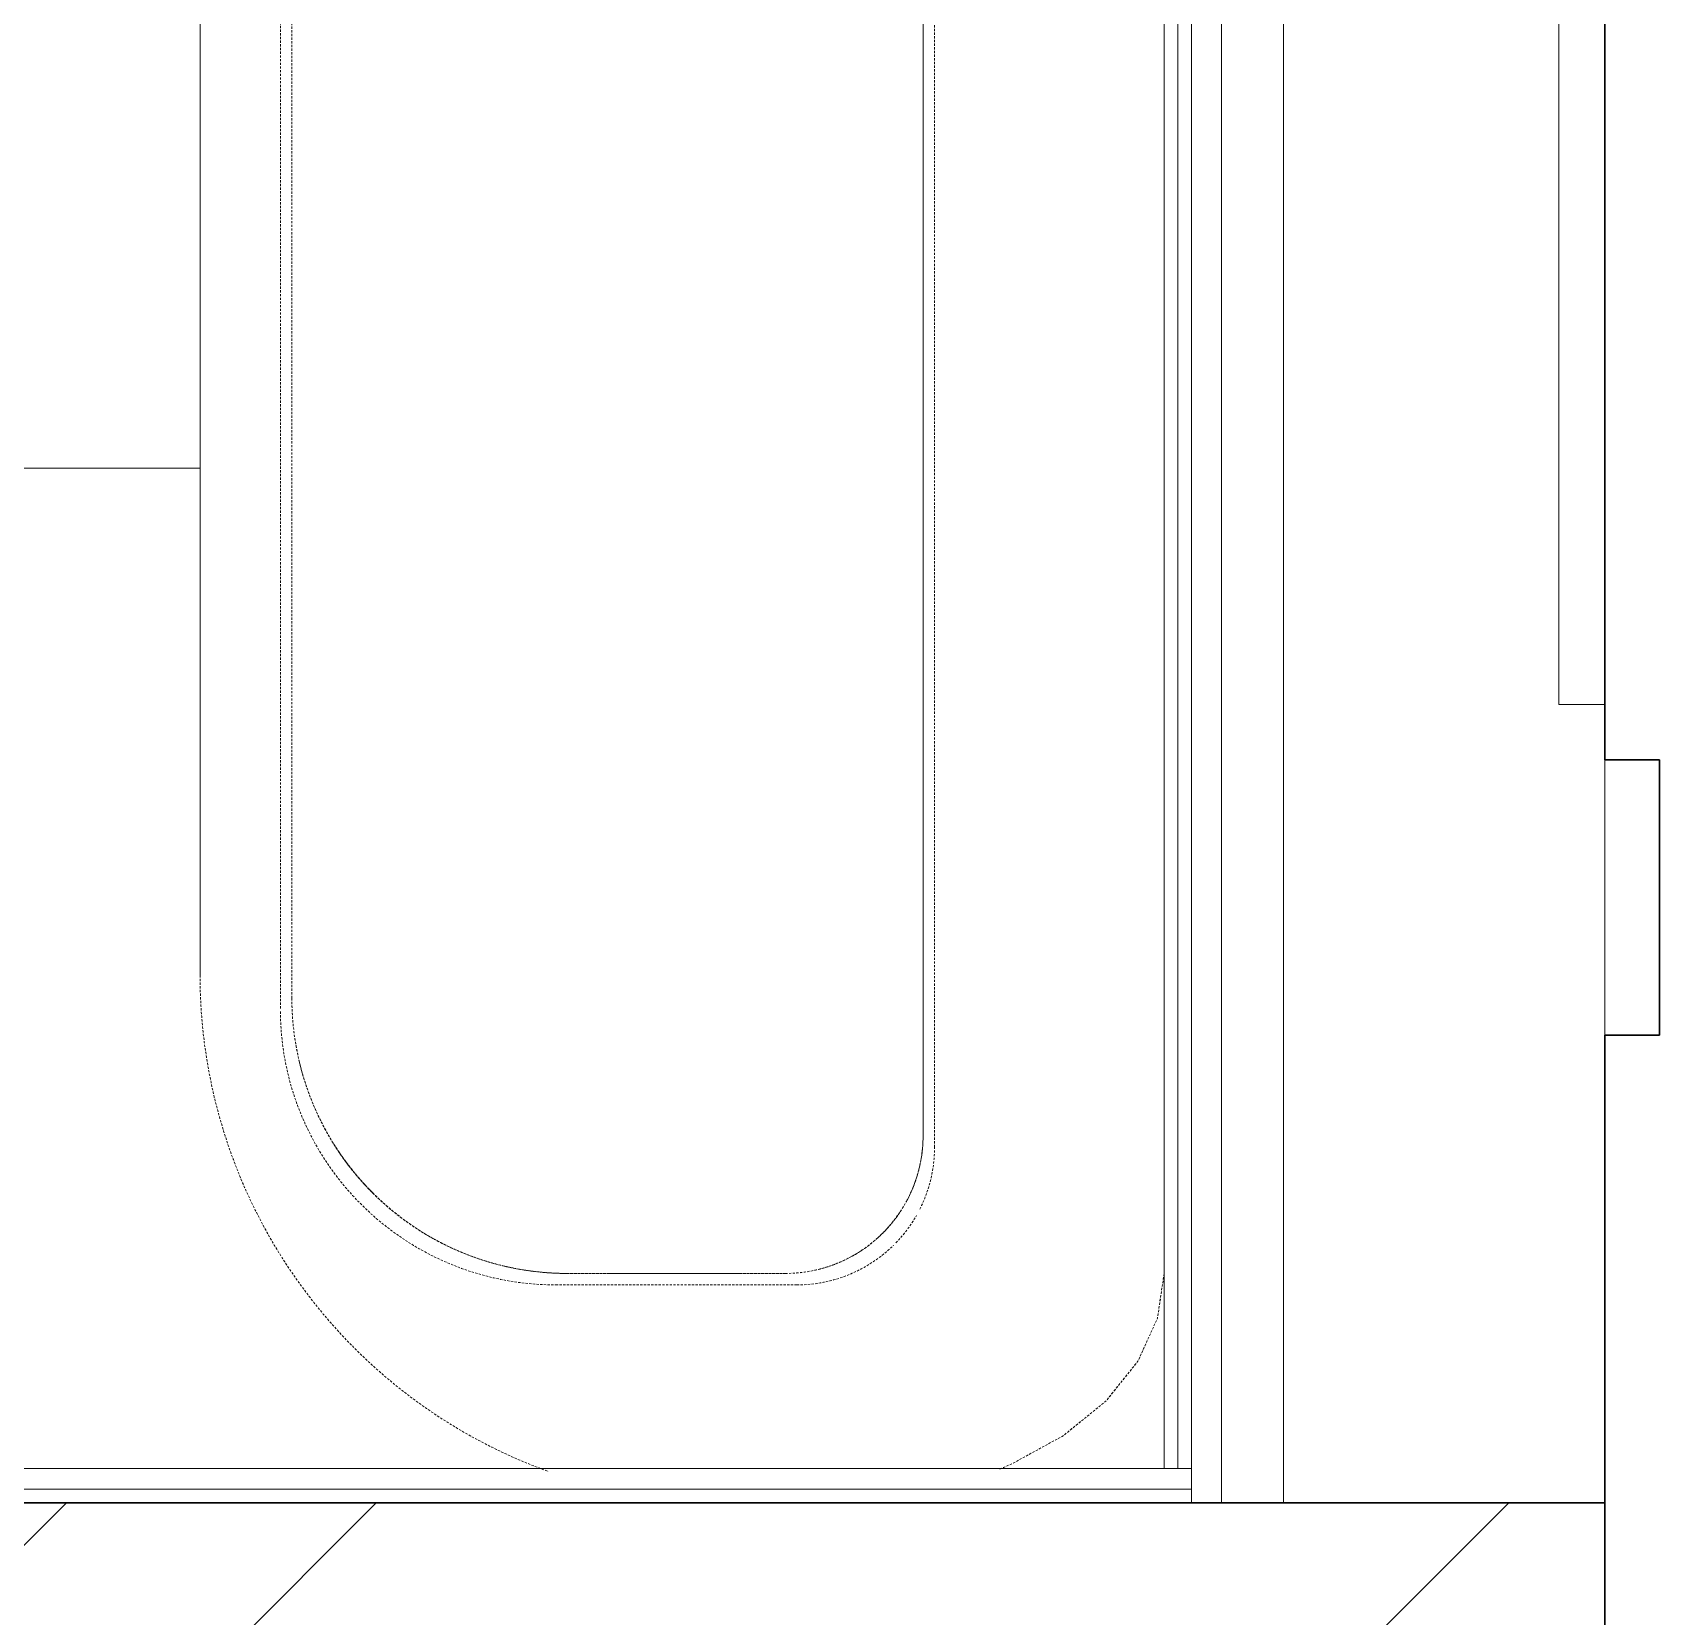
# Model space of a CAD drawing. Header units: millimetres. Extents: x -10915 to 60194, y -32941 to 46712.
# Drawn here: x 40900 to 41609, y 13386 to 14076 of the extents above; entities that cross this region are included whole.
import ezdxf

# ---------------------------------------------------------------- set-up
doc = ezdxf.new("R2010")
doc.units = ezdxf.units.MM
doc.linetypes.add('200_ШТРИХ_ш1п0_6_', pattern=[1.6, 1, -0.6])
for name, color, linetype, lineweight in [('Перекрытие', 7, 'Continuous', 18), ('Перекрытие штриховка', 7, 'Continuous', 18), ('Сантехника', 7, 'Continuous', 18), ('Стены внутренние', 7, 'Continuous', 18), ('Стены несущие', 7, 'Continuous', 30), ('Стены отделка', 7, 'Continuous', 30), ('Стены штриховка', 7, 'Continuous', 9)]:
    doc.layers.add(name, color=color, linetype=linetype, lineweight=lineweight)

# ---------------------------------------------------------------- blocks, each defined once
blk = doc.blocks.new('ADSK_Умывальник с 3 смесителемями - Умывальник 2-6172343-План полов 2-го этажа')
at = {"layer": 'Сантехника', "color": 253, "linetype": '200_ШТРИХ_ш1п0_6_', "true_color": 0xa3a3a3}
blk.add_line((-1112.5, 0), (1112.5, 0), dxfattribs=at)
at = {"layer": 'Сантехника', "linetype": '200_ШТРИХ_ш1п0_6_'}
for p, q in [((527.38, -105), (1052.5, -105)), ((1112.5, -165), (1112.5, -260)), ((992.5, -380), (-992.5, -380)), ((-982.5, -420), (982.5, -420))]:
    blk.add_line(p, q, dxfattribs=at)
at = {"layer": 'Сантехника', "color": 251, "linetype": '200_ШТРИХ_ш1п0_6_', "true_color": 0x666666}
for p, q in [((1052.5, -105), (527.38, -105)), ((527.38, -105), (1052.5, -105)), ((1057.5, -100), (527.81, -100)), ((1117.5, -265), (1117.5, -160)), ((1112.5, -260), (1112.5, -165)), ((1112.5, -165), (1112.5, -260)), ((-992.5, -380), (992.5, -380)), ((992.5, -380), (-992.5, -380)), ((-997.5, -385), (997.5, -385)), ((982.5, -420), (-982.5, -420))]:
    blk.add_line(p, q, dxfattribs=at)
at = {"layer": 'Сантехника', "linetype": '200_ШТРИХ_ш1п0_6_', "flags": 128}
blk.add_lwpolyline([(1197.76, -71.62), (1195.65, -66.66), (1183.21, -43.93), (1168.06, -25.28), (1150.77, -11.42), (1132.01, -2.88), (1112.5, 0)], dxfattribs=at)
at = {"layer": 'Сантехника', "color": 251, "linetype": '200_ШТРИХ_ш1п0_6_', "true_color": 0x666666, "flags": 128}
blk.add_lwpolyline([(1112.5, 0), (1132.01, -2.88), (1150.77, -11.42), (1168.06, -25.28), (1183.21, -43.93), (1195.65, -66.66), (1197.76, -71.62)], dxfattribs=at)
at = {"layer": 'Сантехника', "linetype": '200_ШТРИХ_ш1п0_6_'}
for centre, radius, start, end in [((1052.5, -165), 60, 0, 90), ((1052.5, -165), 60, 71.42318, 75.96076), ((1052.5, -165), 60, 56.57593, 61.88824), ((1052.5, -165), 60, 42.25371, 47.73881), ((1052.5, -165), 60, 28.10493, 33.41527), ((1052.5, -165), 60, 14.03293, 18.5633), ((992.5, -260), 120, 270, 0), ((982.5, -190), 230, 270, 340.16394), ((992.5, -260), 120, 344.0028, 346.48891), ((992.5, -260), 120, 328.50165, 330.9904), ((992.5, -260), 120, 299.00435, 301.49118), ((992.5, -260), 120, 283.50446, 285.99255)]:
    blk.add_arc(centre, radius, start, end, dxfattribs=at)
at = {"layer": 'Сантехника', "color": 251, "linetype": '200_ШТРИХ_ш1п0_6_', "true_color": 0x666666}
for centre, radius, start, end in [((1052.5, -165), 60, 0, 90), ((1052.5, -165), 60, 75.96076, 90), ((1057.5, -160), 60, 63.29082, 90), ((1052.5, -165), 60, 61.88824, 71.42318), ((1057.5, -160), 60, 45.95549, 60.29219), ((1052.5, -165), 60, 47.73881, 56.57593), ((1057.5, -160), 60, 360, 44.60419), ((1052.5, -165), 60, 33.41527, 42.25371), ((1052.5, -165), 60, 18.5633, 28.10493), ((1052.5, -165), 60, 360, 12.85714), ((992.5, -260), 120, 343.99491, 0), ((992.5, -260), 120, 346.48891, 0), ((982.5, -190), 230, 270, 340.16394), ((997.5, -265), 120, 270.41367, 360), ((992.5, -260), 120, 286.01285, 343.98957), ((992.5, -260), 120, 330.9904, 344.0028), ((992.5, -260), 120, 315, 328.50165), ((992.5, -260), 120, 301.49118, 314.99651), ((992.5, -260), 120, 285.99255, 299.00435), ((992.5, -260), 120, 270, 286.00703), ((992.5, -260), 120, 270, 283.50446)]:
    blk.add_arc(centre, radius, start, end, dxfattribs=at)

msp = doc.modelspace()

# ---------------------------------------------------------------- hatches: boundary and pattern name
at = {"layer": 'Перекрытие штриховка', "lineweight": 9, "true_color": 0x787878}
h = msp.add_hatch(dxfattribs=at)
h.set_pattern_fill('FP_52', color=8, style=0, pattern_type=2)
h.set_pattern_definition([(270, (40616.7, 16285.66), (600, 4e-14), []), (0, (40616.7, 16285.66), (0, 600), [])])
h.paths.add_polyline_path([(38891.565, 12210.656), (38899.35, 12210.656), (38911.113, 12230.547), (38920.863, 12224.918), (38924.113, 12230.547), (38958.565, 12210.656), (39785.565, 12210.656), (39785.565, 12217.156), (39769.065, 12217.156), (39769.065, 12244.156), (39757.565, 12244.156), (39757.565, 12250.656), (39817.063, 12250.656), (39817.063, 12650.656), (39844.565, 12650.656), (39844.565, 12703.656), (40016.713, 12703.656), (40016.713, 13450.174), (41125.433, 13450.174), (41101.942, 13458.746), (41059.597, 13485.353), (41023.179, 13521.771), (40995.777, 13565.381), (40978.767, 13613.994), (40973, 13665.174), (40974.127, 15640.174), (40978.767, 15681.354), (40995.777, 15729.967), (41023.179, 15773.576), (41059.597, 15809.995), (41103.207, 15837.397), (41151.82, 15854.407), (41203, 15860.174), (41258, 15859.189), (41272.264, 15858.252), (41300.403, 15852.562), (41330, 15841.316), (41349.066, 15830.884), (41367.72, 15815.731), (41381.582, 15798.442), (41390.118, 15779.683), (41393, 15760.174), (41393, 15868.581), (39945, 15868.581), (39945, 16098.581), (38642.915, 16098.581), (38683.098, 12703.656), (38814.565, 12703.656), (38814.565, 12250.656), (38901.565, 12250.656), (38901.565, 12244.156), (38890.065, 12244.156), (38890.065, 12217.156), (38873.565, 12217.156), (38873.565, 12210.656), (38886.071, 12210.656), (38887.445, 12213.036), (38890.065, 12211.522)])
h.paths.add_polyline_path([(38610.529, 12650.656), (38610.529, 12670.656), (38650.296, 12670.656), (38650.1, 12671.125), (38610.301, 12670.04)])
h.paths.add_polyline_path([(41328.607, 13450.174), (41393, 13450.174), (41393, 13535.174), (41390.118, 13515.665), (41381.582, 13496.905), (41367.72, 13479.617), (41349.066, 13464.463), (41323.74, 13450.174), (41326.336, 13450.174)])
h.paths.add_polyline_path([(38570.323, 19459.132), (38603.321, 19459.521), (38603.217, 19468.327), (38570.214, 19468.327)])
at = {"layer": 'Стены внутренние', "lineweight": 9}
h = msp.add_hatch(dxfattribs=at)
h.set_pattern_fill('FP_1', color=256, style=0, pattern_type=2)
h.set_pattern_definition([(45, (0, 0), (-381.661, 381.661), []), (45, (134.94, 0), (0, 763.322), []), (45, (-134.94, 0), (0, 763.322), [])])
h.paths.add_polyline_path([(40131.713, 13335.174), (41585, 13335.174), (41585, 13435.174), (40025.713, 13435.174), (40025.713, 13345.929), (40016.713, 13345.929), (40016.713, 13335.174), (40071.713, 13335.174)])

# ---------------------------------------------------------------- linework, layer by layer
at = {"layer": 'Перекрытие', "color": 253, "true_color": 0xa3a3a3}
msp.add_line((41393, 15819.43), (41393, 13450.174), dxfattribs=at)
at = {"layer": 'Перекрытие'}
msp.add_line((41585, 13638.96), (41585, 13758.96), dxfattribs=at)
at = {"layer": 'Стены несущие'}
for p, q in [((41585, 20091.318), (41585, 13758.96)), ((41585, 13758.96), (41608.816, 13758.96)), ((41608.816, 13758.96), (41608.816, 13638.96)), ((41585, 12650.656), (41585, 13638.96)), ((41585, 13638.96), (41608.816, 13638.96)), ((40131.713, 13435.174), (41585, 13435.174))]:
    msp.add_line(p, q, dxfattribs=at)
at = {"layer": 'Стены отделка', "lineweight": 9}
for p, q in [((41565, 20091.318), (41565, 13783.125)), ((41405, 13435.174), (41405, 15883.581)), ((41445, 13435.174), (41445, 15883.581)), ((41585, 13783.125), (41565, 13783.125)), ((41405, 13450.174), (40131.713, 13450.174))]:
    msp.add_line(p, q, dxfattribs=at)
at = {"layer": 'Стены штриховка'}
for p, q in [((41399, 15883.581), (41399, 13450.174)), ((41418, 13435.174), (41418, 15883.581)), ((41405, 13441.174), (40131.713, 13441.174))]:
    msp.add_line(p, q, dxfattribs=at)

# ---------------------------------------------------------------- block references
at = {"layer": 'Сантехника', "color": 254, "linetype": '200_ШТРИХ_ш1п0_6_', "true_color": 0xdddddd, "rotation": 269.9999999999992}
msp.add_blockref('ADSK_Умывальник с 3 смесителемями - Умывальник 2-6172343-План полов 2-го этажа', (41393, 14647.674), dxfattribs=at)

doc.saveas('drawing.dxf')
